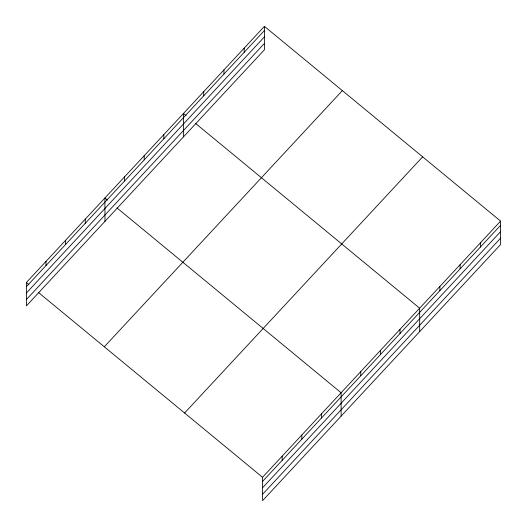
<?xml version="1.0" encoding="UTF-8"?>
<svg xmlns="http://www.w3.org/2000/svg" width="527" height="527" viewBox="0 0 527 527"><rect width="100%" height="100%" fill="white"/><g stroke="black" fill="none" stroke-linecap="round" stroke-linejoin="round"><path stroke-width="0.79" d="M264.422 26.35L264.462 49.716L26.409 305.884L26.363 282.518L264.422 26.35L500.591 221.116L500.637 244.482L262.578 500.65L262.538 477.284L500.591 221.116M26.376 286.681L264.429 30.513M26.383 293.019L264.442 36.85M26.396 299.547L264.449 43.379M104.3 346.792L342.359 90.624M184.602 413.01L422.654 156.842M262.545 481.447L500.597 225.286M262.558 487.785L500.61 231.617M262.571 494.313L500.624 238.145M186.018 115.538L183.482 113.443L183.521 136.816M195.524 123.377L419.657 308.216L419.696 331.582M107.462 200.069L104.926 197.981L104.965 221.347M116.961 207.908L341.094 392.747L341.14 416.113M26.363 282.518L28.899 284.606M38.405 292.445L262.538 477.284M480.361 242.888L480.367 247.058M460.124 264.666L460.13 268.829M439.887 286.438L439.893 290.608M400.013 329.349L400.019 333.512M380.375 350.481L380.382 354.645M360.738 371.614L360.745 375.777M321.457 413.879L321.463 418.049M301.819 435.019L301.826 439.182M282.176 456.151L282.182 460.315M244.185 48.122L244.192 52.292M223.949 69.9L223.962 74.063M203.718 91.672L203.725 95.835M163.844 134.583L163.851 138.746M144.2 155.715L144.214 159.879M124.563 176.848L124.57 181.011M85.282 219.113L85.295 223.283M65.644 240.246L65.651 244.416M46.007 261.385L46.014 265.549"/></g></svg>
